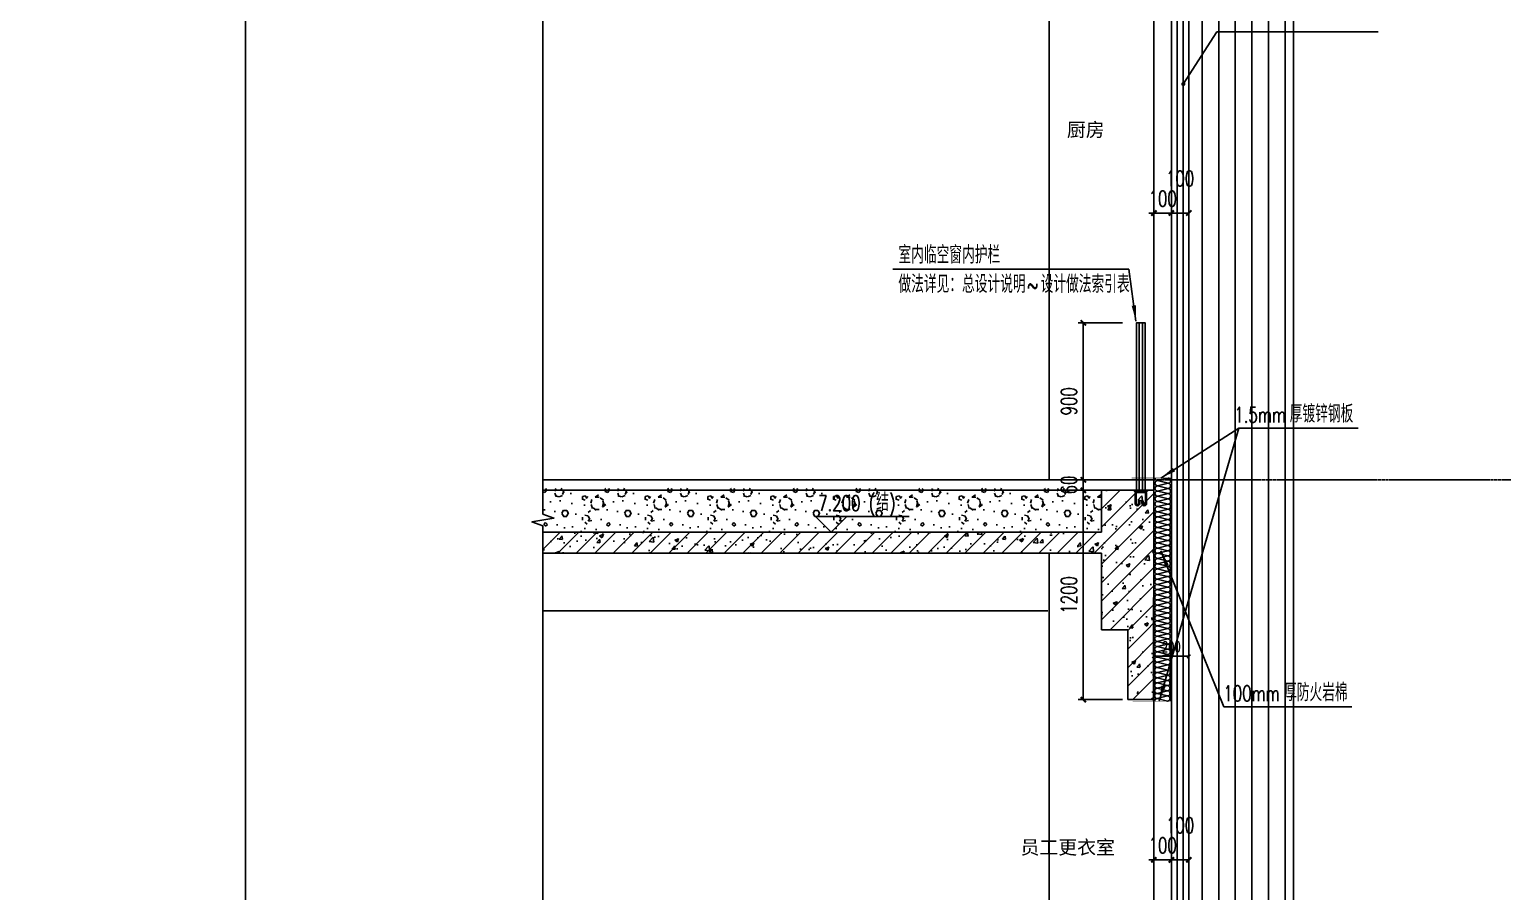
# Model space of a CAD drawing. Extents: x -1899985 to 1774885, y 556286 to 2175695.
# Drawn here: x -1537769 to -1529324, y 573398 to 578339 of the extents above; entities that cross this region are included whole.
import ezdxf

# ---------------------------------------------------------------- set-up
doc = ezdxf.new("R2010")
doc.units = 0
doc.header["$LTSCALE"] = 10
doc.header["$MEASUREMENT"] = 0
doc.linetypes.add('20剖面图$0$__DASH', pattern=[0.35, 0.25, -0.1])
doc.linetypes.add('20剖面图$0$DOTE', pattern=[2.42, 2, -0.2, 0.02, -0.2])
doc.layers.get('Defpoints').update_dxf_attribs({"color": 210})
for name, color, linetype in [('20剖面图$0$20立剖面图及门窗表$0$A-HRAIL', 173, 'Continuous'), ('20剖面图$0$20立剖面图及门窗表$0$A-LIN-V', 9, 'Continuous'), ('20剖面图$0$20立剖面图及门窗表$0$A-WINDOW', 140, 'Continuous'), ('20剖面图$0$20立剖面图及门窗表$0$立面栏杆', 167, 'Continuous'), ('20剖面图$0$A-AXIS-DOTE', 14, '20剖面图$0$DOTE'), ('20剖面图$0$A-AXIS-DP', 126, 'Continuous'), ('20剖面图$0$A-HATCH-2', 251, 'Continuous'), ('20剖面图$0$A-LIN-V', 9, 'Continuous'), ('20剖面图$0$A-SFCE', 30, 'Continuous'), ('20剖面图$0$AS-COLN', 6, 'Continuous'), ('20剖面图$0$AS-WALL', 40, 'Continuous'), ('20剖面图$0$AXIS_TEXT', 7, 'Continuous'), ('20剖面图$0$COLUMN', 9, 'Continuous'), ('20剖面图$0$DIM_ELEV', 3, 'Continuous'), ('20剖面图$0$DIM_LEAD', 3, 'Continuous'), ('20剖面图$0$DIM_SYMB', 3, 'Continuous'), ('20剖面图$0$PUB_HATCH', 8, 'Continuous'), ('20剖面图$0$PUB_TEXT', 7, 'Continuous'), ('20剖面图$0$SURFACE', 6, 'Continuous'), ('A-AXIS-DP', 126, 'Continuous'), ('A-AXIS-SYMB', 3, 'Continuous'), ('A-LIN-V', 9, 'Continuous')]:
    doc.layers.add(name, color=color, linetype=linetype)
doc.styles.add('20剖面图$0$_TCH_DIM', font='SIMPLEX', dxfattribs={"bigfont": 'GBCBIG'})
doc.styles.add('20剖面图$0$_TCH_DIM_T3', font='SIMPLEX', dxfattribs={"width": 0.705882, "bigfont": 'GBCBIG'})
doc.styles.add('20剖面图$0$图框', font='')
doc.styles.add('_TCH_DIM_T3', font='SIMPLEX', dxfattribs={"width": 0.705882, "bigfont": 'GBCBIG'})
doc.styles.get('20剖面图$0$图框').set_extended_font_data('SimSun')
doc.dimstyles.new('20剖面图$0$_TCH_ARCH&&30', dxfattribs={"dimtxt": 89.25, "dimasz": 30, "dimexe": 30, "dimexo": 30, "dimgap": 37.875, "dimtad": 1, "dimdec": 0, "dimzin": 0, "dimdsep": 46, "dimtxsty": '20剖面图$0$_TCH_DIM_T3', "dimblk": '20剖面图$0$_ArchTick', "dimcen": 0.09, "dimclrt": 7, "dimazin": 2, "dimtfac": 1, "dimtdec": 0, "dimtix": 1, "dimtmove": 2, "dimatfit": 3, "dimfxl": 1, "dimtolj": 1, "dimtzin": 0, "dimarcsym": 0})
doc.dimstyles.new('_TCH_ARCH&&20', dxfattribs={"dimtxt": 59.5, "dimasz": 20, "dimexe": 20, "dimexo": 20, "dimgap": 25.25, "dimtad": 1, "dimdec": 0, "dimzin": 0, "dimdsep": 46, "dimtxsty": '_TCH_DIM_T3', "dimblk": 'ARCHTICK', "dimcen": 0.09, "dimclrt": 7, "dimazin": 2, "dimtfac": 1, "dimtdec": 0, "dimtix": 1, "dimtmove": 2, "dimatfit": 3, "dimfxl": 1, "dimtolj": 1, "dimtzin": 0, "dimarcsym": 0})
pattern_1 = [(45, (0, 0), (-53.0330086, 53.0330086), []), (50, (0, 0), (215.178055, -18.82564), [22.5, -247.5]), (355, (0, 0), (-41.6254, 225.65764), [18, -198]), (100.4514, (17.93, -1.57), (173.552815, 206.831863), [19.122057, -210.342634]), (46.1842, (0, 60), (320.172315, -49.655704), [33.75, -371.25]), (96.6356, (26.68, 55.86), (280.39881, 292.23536), [28.683086, -315.5139]), (351.1842, (0, 60), (280.398584, 292.23558), [27, -297]), (21, (30, 45), (179.072116, -120.785667), [22.5, -247.5]), (326, (30, 45), (72.9946, 217.545014), [18, -198]), (71.4514, (44.92, 34.93), (252.066789, 96.75915), [19.122057, -210.342634]), (37.5, (0, 0), (3.6479566, 99.868156), [0, -195.6, 0, -201, 0, -198.75]), (7.5, (0, 0), (78.920861, 118.3235136), [0, -114.6, 0, -191.1, 0, -75.75]), (327.5, (-66.9, 0), (160.146731, -6.7664615), [0, -75, 0, -234, 0, -310.5]), (317.5, (-96.9, 0), (174.955851, 30.031495), [0, -97.5, 0, -155.4, 0, -220.5])]

# ---------------------------------------------------------------- blocks, each defined once
blk = doc.blocks.new('20剖面图$0$20立剖面图及门窗表$0$A$C685418A6')
at = {"layer": '20剖面图$0$20立剖面图及门窗表$0$立面栏杆'}
for p, q in [((0, 88.5), (76.6, 88.5)), ((0, 88.5), (0, 83.5)), ((76.6, 88.5), (76.6, 83.5)), ((76.6, 83.5), (0, 83.5)), ((4.9, 70.2), (4.9, 13.3)), ((11.6, 70.2), (11.6, 13.3)), ((18.3, 83.5), (42.1, 83.5)), ((18.3, 76.8), (58.3, 76.8)), ((24.9, 29.1), (24.9, 13.3)), ((31.6, 29.1), (24.9, 29.1)), ((31.6, 29.1), (31.6, 13.3)), ((44.9, 29.1), (44.9, 13.3)), ((44.9, 29.1), (51.6, 29.1)), ((51.6, 29.1), (51.6, 13.3)), ((64.9, 70.2), (64.9, 13.3)), ((71.6, 70.2), (71.6, 13.3))]:
    blk.add_line(p, q, dxfattribs=at)
at = {"layer": '20剖面图$0$20立剖面图及门窗表$0$立面栏杆', "extrusion": (0, 0, -1)}
for centre, major_axis, start_param, end_param in [((18.3, 70.2), (13.3, 0.2), 3.155544, 4.72634), ((18.3, 13.3), (9.43, 9.43), 0.785398, 3.926991), ((18.3, 70.2), (4.71, 4.71), 3.926991, 5.497787), ((18.3, 13.3), (-4.71, 4.71), 2.356194, 5.497787), ((58.3, 13.3), (-9.43, 9.43), 2.356194, 5.497787), ((58.3, 13.3), (-4.71, 4.71), 2.356194, 5.497787), ((58.3, 70.2), (13.3, 0), -1.567074, 0.003723), ((58.3, 70.2), (-4.71, 4.71), 0.785398, 2.356194)]:
    blk.add_ellipse(centre, major_axis=major_axis, ratio=1, start_param=start_param, end_param=end_param, dxfattribs=at)
blk = doc.blocks.new('20剖面图$0$20立剖面图及门窗表$0$w4e24333333')
at = {"layer": '20剖面图$0$20立剖面图及门窗表$0$A-HRAIL'}
for points in [[(-198091.6, 12654), (-198091.6, 13614), (-198141.6, 13614), (-198141.6, 12654)], [(-198106.6, 12654), (-198106.6, 13614), (-198126.6, 13614), (-198126.6, 12654)]]:
    blk.add_lwpolyline(points, close=True, dxfattribs=at)
at = {"layer": '20剖面图$0$20立剖面图及门窗表$0$A-HRAIL', "xscale": -1}
blk.add_blockref('20剖面图$0$20立剖面图及门窗表$0$A$C685418A6', (-198078.3, 12565.5), dxfattribs=at)
blk = doc.blocks.new('20剖面图$0$$LinePat$岩棉板')
at = {"color": 0}
for p, q in [((0, -17), (12, -67)), ((12, -67), (24, -17))]:
    blk.add_line(p, q, dxfattribs=at)
for points in [[(24, -1.5), (0, -1.5)], [(24, -84), (0, -84)]]:
    blk.add_lwpolyline(points)
for centre, start, end in [((12, -17), 0, 180), ((0, -67), 270, 0), ((24, -67), 180, 270)]:
    blk.add_arc(centre, 12, start, end, dxfattribs=at)
blk = doc.blocks.new('20剖面图$0$_ArchTick')
at = {"color": 0, "linetype": 'ByBlock', "const_width": 0.4}
blk.add_lwpolyline([(-0.5, -0.5), (0.5, 0.5)], dxfattribs=at)
blk = doc.blocks.new('*D283')
at = {"layer": '20剖面图$0$A-AXIS-DP', "color": 0, "lineweight": -2, "transparency": 16777216}
for p, q in [((-1531502.4, 576657.5), (-1531756.8, 576657.5)), ((-1531726.8, 575757.5), (-1531726.8, 576657.5)), ((-1531502.4, 575757.5), (-1531756.8, 575757.5))]:
    blk.add_line(p, q, dxfattribs=at)
at = {"layer": 'Defpoints', "color": 0, "transparency": 16777216}
for p in [(-1531726.8, 576657.5), (-1531472.4, 576657.5), (-1531472.4, 575757.5)]:
    blk.add_point(p, dxfattribs=at)
at = {"layer": '20剖面图$0$A-AXIS-DP', "color": 0, "lineweight": -2, "transparency": 16777216, "xscale": 30, "yscale": 30, "zscale": 30}
for p, rotation in [((-1531726.8, 576657.5), 90), ((-1531726.8, 575757.5), 270)]:
    blk.add_blockref('20剖面图$0$_ArchTick', p, dxfattribs=dict(at, rotation=rotation))
at = {"layer": '20剖面图$0$A-AXIS-DP', "color": 7, "transparency": 16777216, "insert": (-1531809.3, 576207.5), "char_height": 89.25, "attachment_point": 5, "rotation": 90, "style": '20剖面图$0$_TCH_DIM_T3'}
blk.add_mtext('\\A1;900', dxfattribs=at)
blk = doc.blocks.new('*D284')
at = {"layer": '20剖面图$0$A-AXIS-DP', "color": 0, "lineweight": -2, "transparency": 16777216}
for p, q in [((-1531726.8, 575757.5), (-1531726.8, 575787.5)), ((-1531502.4, 575757.5), (-1531756.8, 575757.5)), ((-1531502.4, 575697.5), (-1531756.8, 575697.5)), ((-1531726.8, 575697.5), (-1531726.8, 575757.5)), ((-1531726.8, 575697.5), (-1531726.8, 575667.5))]:
    blk.add_line(p, q, dxfattribs=at)
at = {"layer": 'Defpoints', "color": 0, "transparency": 16777216}
for p in [(-1531726.8, 575757.5), (-1531472.4, 575757.5), (-1531472.4, 575697.5)]:
    blk.add_point(p, dxfattribs=at)
at = {"layer": '20剖面图$0$A-AXIS-DP', "color": 0, "lineweight": -2, "transparency": 16777216, "xscale": 30, "yscale": 30, "zscale": 30}
for p, rotation in [((-1531726.8, 575757.5), 270), ((-1531726.8, 575697.5), 90)]:
    blk.add_blockref('20剖面图$0$_ArchTick', p, dxfattribs=dict(at, rotation=rotation))
at = {"layer": '20剖面图$0$A-AXIS-DP', "color": 7, "transparency": 16777216, "insert": (-1531809.3, 575727.5), "char_height": 89.25, "attachment_point": 5, "rotation": 90, "style": '20剖面图$0$_TCH_DIM_T3'}
blk.add_mtext('\\A1;60', dxfattribs=at)
blk = doc.blocks.new('*D285')
at = {"layer": '20剖面图$0$A-AXIS-DP', "color": 0, "lineweight": -2, "transparency": 16777216}
for p, q in [((-1531502.4, 575697.5), (-1531756.8, 575697.5)), ((-1531726.8, 574497.5), (-1531726.8, 575697.5)), ((-1531502.4, 574497.5), (-1531756.8, 574497.5))]:
    blk.add_line(p, q, dxfattribs=at)
at = {"layer": 'Defpoints', "color": 0, "transparency": 16777216}
for p in [(-1531726.8, 575697.5), (-1531472.4, 575697.5), (-1531472.4, 574497.5)]:
    blk.add_point(p, dxfattribs=at)
at = {"layer": '20剖面图$0$A-AXIS-DP', "color": 0, "lineweight": -2, "transparency": 16777216, "xscale": 30, "yscale": 30, "zscale": 30}
for p, rotation in [((-1531726.8, 575697.5), 90), ((-1531726.8, 574497.5), 270)]:
    blk.add_blockref('20剖面图$0$_ArchTick', p, dxfattribs=dict(at, rotation=rotation))
at = {"layer": '20剖面图$0$A-AXIS-DP', "color": 7, "transparency": 16777216, "insert": (-1531809.3, 575097.5), "char_height": 89.25, "attachment_point": 5, "rotation": 90, "style": '20剖面图$0$_TCH_DIM_T3'}
blk.add_mtext('\\A1;1200', dxfattribs=at)
blk = doc.blocks.new('*D294')
at = {"layer": '20剖面图$0$A-AXIS-DP', "color": 0, "lineweight": -2, "transparency": 16777216}
for p, q in [((-1531322.1, 577172.6), (-1531322.1, 577316.8)), ((-1531222.1, 577172.6), (-1531222.1, 577316.8)), ((-1531322.1, 577286.8), (-1531352.1, 577286.8)), ((-1531322.1, 577286.8), (-1531222.1, 577286.8)), ((-1531222.1, 577286.8), (-1531192.1, 577286.8))]:
    blk.add_line(p, q, dxfattribs=at)
at = {"layer": 'Defpoints', "color": 0, "transparency": 16777216}
for p in [(-1531222.1, 577286.8), (-1531322.1, 577142.6), (-1531222.1, 577142.6)]:
    blk.add_point(p, dxfattribs=at)
at = {"layer": '20剖面图$0$A-AXIS-DP', "color": 0, "lineweight": -2, "transparency": 16777216, "xscale": 30, "yscale": 30, "zscale": 30}
blk.add_blockref('20剖面图$0$_ArchTick', (-1531322.1, 577286.8), dxfattribs=at)
at = {"layer": '20剖面图$0$A-AXIS-DP', "color": 0, "lineweight": -2, "transparency": 16777216, "xscale": 30, "yscale": 30, "zscale": 30, "rotation": 180}
blk.add_blockref('20剖面图$0$_ArchTick', (-1531222.1, 577286.8), dxfattribs=at)
at = {"layer": '20剖面图$0$A-AXIS-DP', "color": 7, "transparency": 16777216, "insert": (-1531272.1, 577369.3), "char_height": 89.25, "attachment_point": 5, "style": '20剖面图$0$_TCH_DIM_T3'}
blk.add_mtext('\\A1;100', dxfattribs=at)
blk = doc.blocks.new('*D295')
at = {"layer": '20剖面图$0$A-AXIS-DP', "color": 0, "lineweight": -2, "transparency": 16777216}
for p, q in [((-1531222.1, 577172.6), (-1531222.1, 577316.8)), ((-1531122.1, 577172.6), (-1531122.1, 577316.8)), ((-1531222.1, 577286.8), (-1531122.1, 577286.8))]:
    blk.add_line(p, q, dxfattribs=at)
at = {"layer": 'Defpoints', "color": 0, "transparency": 16777216}
for p in [(-1531122.1, 577286.8), (-1531222.1, 577142.6), (-1531122.1, 577142.6)]:
    blk.add_point(p, dxfattribs=at)
at = {"layer": '20剖面图$0$A-AXIS-DP', "color": 0, "lineweight": -2, "transparency": 16777216, "xscale": 30, "yscale": 30, "zscale": 30, "rotation": 180}
blk.add_blockref('20剖面图$0$_ArchTick', (-1531222.1, 577286.8), dxfattribs=at)
at = {"layer": '20剖面图$0$A-AXIS-DP', "color": 0, "lineweight": -2, "transparency": 16777216, "xscale": 30, "yscale": 30, "zscale": 30}
blk.add_blockref('20剖面图$0$_ArchTick', (-1531122.1, 577286.8), dxfattribs=at)
at = {"layer": '20剖面图$0$A-AXIS-DP', "color": 7, "transparency": 16777216, "insert": (-1531172.1, 577484.6), "char_height": 89.25, "attachment_point": 5, "style": '20剖面图$0$_TCH_DIM_T3'}
blk.add_mtext('\\A1;100', dxfattribs=at)
blk = doc.blocks.new('*D296')
at = {"layer": '20剖面图$0$A-AXIS-DP', "color": 0, "lineweight": -2, "transparency": 16777216}
for p, q in [((-1531322.1, 573465.1), (-1531322.1, 573609.3)), ((-1531222.1, 573465.1), (-1531222.1, 573609.3)), ((-1531322.1, 573579.3), (-1531352.1, 573579.3)), ((-1531322.1, 573579.3), (-1531222.1, 573579.3)), ((-1531222.1, 573579.3), (-1531192.1, 573579.3))]:
    blk.add_line(p, q, dxfattribs=at)
at = {"layer": 'Defpoints', "color": 0, "transparency": 16777216}
for p in [(-1531222.1, 573579.3), (-1531322.1, 573435.1), (-1531222.1, 573435.1)]:
    blk.add_point(p, dxfattribs=at)
at = {"layer": '20剖面图$0$A-AXIS-DP', "color": 0, "lineweight": -2, "transparency": 16777216, "xscale": 30, "yscale": 30, "zscale": 30}
blk.add_blockref('20剖面图$0$_ArchTick', (-1531322.1, 573579.3), dxfattribs=at)
at = {"layer": '20剖面图$0$A-AXIS-DP', "color": 0, "lineweight": -2, "transparency": 16777216, "xscale": 30, "yscale": 30, "zscale": 30, "rotation": 180}
blk.add_blockref('20剖面图$0$_ArchTick', (-1531222.1, 573579.3), dxfattribs=at)
at = {"layer": '20剖面图$0$A-AXIS-DP', "color": 7, "transparency": 16777216, "insert": (-1531272.1, 573661.8), "char_height": 89.25, "attachment_point": 5, "style": '20剖面图$0$_TCH_DIM_T3'}
blk.add_mtext('\\A1;100', dxfattribs=at)
blk = doc.blocks.new('*D297')
at = {"layer": '20剖面图$0$A-AXIS-DP', "color": 0, "lineweight": -2, "transparency": 16777216}
for p, q in [((-1531222.1, 573465.1), (-1531222.1, 573609.3)), ((-1531122.1, 573465.1), (-1531122.1, 573609.3)), ((-1531222.1, 573579.3), (-1531122.1, 573579.3))]:
    blk.add_line(p, q, dxfattribs=at)
at = {"layer": 'Defpoints', "color": 0, "transparency": 16777216}
for p in [(-1531122.1, 573579.3), (-1531222.1, 573435.1), (-1531122.1, 573435.1)]:
    blk.add_point(p, dxfattribs=at)
at = {"layer": '20剖面图$0$A-AXIS-DP', "color": 0, "lineweight": -2, "transparency": 16777216, "xscale": 30, "yscale": 30, "zscale": 30, "rotation": 180}
blk.add_blockref('20剖面图$0$_ArchTick', (-1531222.1, 573579.3), dxfattribs=at)
at = {"layer": '20剖面图$0$A-AXIS-DP', "color": 0, "lineweight": -2, "transparency": 16777216, "xscale": 30, "yscale": 30, "zscale": 30}
blk.add_blockref('20剖面图$0$_ArchTick', (-1531122.1, 573579.3), dxfattribs=at)
at = {"layer": '20剖面图$0$A-AXIS-DP', "color": 7, "transparency": 16777216, "insert": (-1531172.1, 573777.1), "char_height": 89.25, "attachment_point": 5, "style": '20剖面图$0$_TCH_DIM_T3'}
blk.add_mtext('\\A1;100', dxfattribs=at)
blk = doc.blocks.new('_ArchTick')
at = {"color": 0, "linetype": 'ByBlock', "const_width": 0.4}
blk.add_lwpolyline([(-0.5, -0.5), (0.5, 0.5)], dxfattribs=at)
blk = doc.blocks.new('*D117')
at = {"layer": 'A-AXIS-DP', "color": 0, "lineweight": -2, "transparency": 16777216}
for p, q in [((-1531322.1, 574985.9), (-1531322.1, 574725.8)), ((-1531122.1, 574985.9), (-1531122.1, 574725.8)), ((-1531322.1, 574745.8), (-1531122.1, 574745.8))]:
    blk.add_line(p, q, dxfattribs=at)
at = {"layer": 'Defpoints', "color": 0, "transparency": 16777216}
for p in [(-1531322.1, 575005.9), (-1531122.1, 575005.9), (-1531122.1, 574745.8)]:
    blk.add_point(p, dxfattribs=at)
at = {"layer": 'A-AXIS-DP', "color": 0, "lineweight": -2, "transparency": 16777216, "xscale": 20, "yscale": 20, "zscale": 20, "rotation": 180}
blk.add_blockref('_ArchTick', (-1531322.1, 574745.8), dxfattribs=at)
at = {"layer": 'A-AXIS-DP', "color": 0, "lineweight": -2, "transparency": 16777216, "xscale": 20, "yscale": 20, "zscale": 20}
blk.add_blockref('_ArchTick', (-1531122.1, 574745.8), dxfattribs=at)
at = {"layer": 'A-AXIS-DP', "color": 7, "transparency": 16777216, "insert": (-1531222.1, 574800.8), "char_height": 59.5, "attachment_point": 5, "style": '_TCH_DIM_T3'}
blk.add_mtext('\\A1;200', dxfattribs=at)
blk = doc.blocks.new('20剖面图')
at = {"layer": '20剖面图$0$A-HATCH-2'}
h = blk.add_hatch(dxfattribs=at)
h.set_pattern_fill('ANSI31', color=256, scale=60, angle=45)
h.set_pattern_definition([(90, (-11617.93, 0), (-95.25, 0), [])])
h.paths.add_polyline_path([(-1533222.1, 580757.5), (-1533222.1, 582757.5), (-1530522.1, 582757.5), (-1530522.1, 567957.5), (-1530772.1, 567957.5), (-1530772.1, 568257.5), (-1531122.1, 568257.5), (-1531122.1, 581457.5), (-1531472.1, 581452.5), (-1531472.1, 581357.5), (-1531472.1, 580757.5)])
h = blk.add_hatch(dxfattribs=at)
h.set_pattern_fill('加气混凝土', color=9, scale=30)
h.set_pattern_definition([(0, (-11511.73, -109.8), (180, 360), [0, -360]), (0, (-11722.33, -158.4), (180, 360), [0, -360]), (0, (-11605.33, -162), (180, 360), [0, -360]), (0, (-11477.53, -55.8), (180, 360), [0, -360]), (0, (-11626.93, -180), (180, 360), [0, -360]), (0, (-11441.53, 171), (180, 360), [0, -360]), (0, (-11551.33, 142.2), (180, 360), [0, -360]), (0, (-11493.73, 97.2), (180, 360), [0, -360]), (0, (-11787.13, 90), (180, 360), [0, -360]), (0, (-11610.73, 73.8), (180, 360), [0, -360]), (0, (-11679.13, -18), (180, 360), [0, -360]), (0, (-11675.53, -153), (180, 360), [0, -360]), (0, (-11540.53, -167.4), (180, 360), [0, -360]), (0, (-11441.53, -9), (180, 360), [0, -360]), (0, (-11778.13, -64.8), (180, 360), [0, -360]), (0, (-11747.53, -3.6), (180, 360), [0, -360]), (0, (-11607.13, -28.8), (180, 360), [0, -360]), (0, (-11657.53, -81), (180, 360), [0, -360]), (0, (-11686.33, 37.8), (180, 360), [0, -360]), (0, (-11641.33, 172.8), (180, 360), [0, -360]), (0, (-11763.73, -140.4), (180, 360), [0, -360]), (0, (-11565.73, 99), (180, 360), [0, -360]), (0, (-11733.13, 104.4), (180, 360), [0, -360]), (0, (-11761.93, 151.2), (180, 360), [0, -360]), (130.601294, (-11463.642, 58.286), (-899.99999006, 1080.00000472), [15.80493, -6622.2666]), (18.434949, (-11489.357, 65.143), (899.9999967, 359.9999973), [16.263144, -2260.57674]), (90, (-11489.36, 49.71), (180, 360), [15.42857, -704.57139]), (161.565051, (-11473.93, 44.57), (-900.0000045, 359.9999732), [16.263144, -2260.57674]), (53.1301023, (-11473.93, 44.57), (180.0000003, 359.9999998), [17.14286, -1782.8571]), (135, (-11460.21, -138.86), (-180.000022, 359.999976), [14.546196, -1003.68756]), (45, (-11480.79, -138.86), (179.999999, 359.999999), [14.546196, -1003.68756]), (135, (-11470.5, -149.14), (-180.000022, 359.999976), [14.546196, -1003.68756]), (45, (-11470.5, -149.14), (179.999999, 359.999999), [14.546196, -1003.68756]), (116.56505, (-11633.36, 102.86), (-3e-05, 719.99998), [19.166296, -383.3259]), (180, (-11641.93, 120), (-180, 360), [20.57143, -339.42855]), (63.434949, (-11671.07, 102.86), (2e-06, 719.999997), [19.166296, -383.3259]), (116.56505, (-11662.5, 85.7), (-3e-05, 719.99998), [19.166296, -383.3259]), (0, (-11662.5, 85.7), (180, 360), [20.57143, -339.42855]), (63.434949, (-11641.93, 85.7), (2e-06, 719.999997), [19.166296, -383.3259]), (107.102728, (-11497.928, -18.857), (-539.99997936, 1800.0000029), [23.31681, -9769.7415]), (143.972626, (-11504.785, 3.429), (-3419.99995664, 2519.99999715), [23.31681, -4873.212]), (180, (-11523.64, 17.14), (-180, 360), [22.28571, -337.71426]), (36.0273733, (-11564.785, 3.429), (3419.99997473, 2519.99997283), [23.31681, -4873.212]), (71.565051, (-11571.64, -17.14), (540.0000028, 1799.999997), [21.68419, -2255.15568]), (107.102728, (-11564.785, -39.429), (-539.99997936, 1800.0000029), [23.31681, -9769.7415]), (143.972626, (-11545.928, -53.143), (-3419.99995664, 2519.99999715), [23.31681, -4873.212]), (0, (-11545.93, -53.14), (180, 360), [22.28571, -337.71426]), (36.0273733, (-11523.642, -53.143), (3419.99997473, 2519.99997283), [23.31681, -4873.212]), (71.565051, (-11504.785, -39.43), (540.0000028, 1799.999997), [21.68419, -2255.15568]), (150.255118, (-11494.5, 149.143), (-540.0000013, 359.9999955), [13.82101, -2888.59176]), (90, (-11506.5, 142.29), (180, 360), [13.71429, -706.28565]), (29.7448813, (-11506.5, 142.286), (540.0000003, 359.9999983), [13.82101, -2888.59176]), (116.56505, (-11578.5, -106.3), (-3e-05, 719.99998), [19.166296, -383.3259]), (168.690067, (-11587.07, -89.143), (-1620.0000012, 359.999991), [17.48235, -3653.8113]), (41.1859251, (-11617.928, -97.714), (4499.99997274, 3959.99996537), [18.22311, -7635.4812]), (90, (-11617.93, -114.86), (180, 360), [17.14286, -702.8571]), (138.814074, (-11604.214, -126.857), (-4499.99992001, 3960.00002522), [18.22311, -7635.4812]), (16.6992442, (-11604.214, -126.857), (5939.99995531, 1799.99998115), [17.89767, -7499.1225]), (60.9453959, (-11587.071, -121.714), (179.99999952, 359.99999682), [17.64965, -7395.2037]), (109.983106, (-11729.357, 44.571), (-900.00000339, 2519.99999333), [20.0652, -8407.3185]), (155.556045, (-11736.214, 63.429), (-2340.00000892, 1079.99997756), [20.71379, -8679.0789]), (24.4439547, (-11773.928, 63.429), (2340.00000117, 1079.9999948), [20.71379, -8679.0789]), (70.0168934, (-11780.785, 44.571), (900.00000271, 2519.99999375), [20.0652, -8407.3185]), (109.983106, (-11773.928, 25.714), (-900.00000339, 2519.99999333), [20.0652, -8407.3185]), (160.016893, (-11755.07, 18.857), (-900.0000005, 359.9999836), [20.0652, -4193.6265]), (19.9831065, (-11755.07, 18.857), (899.99999506, 359.9999994), [20.0652, -4193.6265]), (70.0168934, (-11736.214, 25.714), (900.00000271, 2519.99999375), [20.0652, -8407.3185]), (122.005383, (-11595.642, 12), (-180.0000242, 359.9999816), [16.17254, -3380.0604]), (18.434949, (-11619.64, 20.57), (899.9999967, 359.9999973), [16.263144, -2260.57674]), (90, (-11619.64, 5.14), (180, 360), [15.42857, -704.57139]), (161.565051, (-11604.214, 0), (-900.0000045, 359.9999732), [16.263144, -2260.57674]), (54.4623222, (-11604.214, 0), (1259.99999817, 1799.9999973), [14.74684, -6178.9269]), (116.56505, (-11700.2, -75.43), (-3e-05, 719.99998), [19.166296, -383.3259]), (180, (-11708.8, -58.3), (-180, 360), [18.85714, -341.14284]), (59.0362434, (-11737.928, -75.43), (180.0000006, 359.99999825), [19.99184, -4178.2932]), (120.963756, (-11727.642, -92.57), (-180.0000246, 359.99998347), [19.99184, -4178.2932]), (0, (-11727.64, -92.57), (180, 360), [18.85714, -341.14284]), (63.434949, (-11708.8, -92.57), (2e-06, 719.999997), [19.166296, -383.3259])])
h.paths.add_polyline_path([(-1534824.8, 575457.5), (-1531622.1, 575457.5), (-1531622.1, 575707.5), (-1534824.8, 575707.5)])
at = {"layer": '20剖面图$0$PUB_HATCH'}
h = blk.add_hatch(dxfattribs=at)
h.set_pattern_fill('钢筋混凝土', color=256, scale=30, style=0)
h.set_pattern_definition(pattern_1)
h.paths.add_polyline_path([(-1531622.1, 574897.5), (-1531322.1, 574897.5), (-1531322.1, 575697.5), (-1531622.1, 575697.5)])
h = blk.add_hatch(dxfattribs=at)
h.set_pattern_fill('钢筋混凝土', color=256, scale=30, style=0)
h.set_pattern_definition(pattern_1)
h.paths.add_polyline_path([(-1531622.1, 575337.5), (-1531622.1, 575457.5), (-1534824.8, 575457.5), (-1534824.8, 575337.5)])
h = blk.add_hatch(dxfattribs=at)
h.set_pattern_fill('钢筋混凝土', color=256, scale=30, style=0)
h.set_pattern_definition(pattern_1)
h.paths.add_polyline_path([(-1531322.1, 574497.5), (-1531322.1, 574897.5), (-1531472.1, 574897.5), (-1531472.1, 574497.5)])
at = {"layer": '20剖面图$0$20立剖面图及门窗表$0$A-LIN-V', "const_width": 3}
for points in [[(-1531450.2, 575767.5), (-1531222.1, 575767.5)], [(-1531444, 574488.8), (-1531222.1, 574488.8)]]:
    blk.add_lwpolyline(points, dxfattribs=at)
at = {"layer": '20剖面图$0$20立剖面图及门窗表$0$A-WINDOW'}
for p, q in [((-1531222.1, 568307.5), (-1531222.1, 581382.5)), ((-1531189.1, 568307.5), (-1531189.1, 581390.7)), ((-1531155.1, 568307.5), (-1531155.1, 581399.2)), ((-1531122.1, 568307.5), (-1531122.1, 581407.5))]:
    blk.add_line(p, q, dxfattribs=at)
at = {"layer": '20剖面图$0$A-AXIS-DOTE'}
blk.add_line((-1531222.1, 565656), (-1531222.1, 586495.8), dxfattribs=at)
at = {"layer": '20剖面图$0$A-AXIS-DOTE', "linetype": '20剖面图$0$__DASH', "ltscale": 2}
blk.add_line((-1525874.4, 575757.5), (-1534824.8, 575757.5), dxfattribs=at)
at = {"layer": '20剖面图$0$A-LIN-V'}
for p, q in [((-1531322.1, 579992.5), (-1531322.1, 575757.5)), ((-1531322.1, 574957.5), (-1531322.1, 568257.5))]:
    blk.add_line(p, q, dxfattribs=at)
blk.add_lwpolyline([(-1531929.6, 575007.5), (-1534824.8, 575007.5)], dxfattribs=at)
at = {"layer": '20剖面图$0$A-SFCE'}
for p, q in [((-1534824.8, 575757.5), (-1531322.1, 575757.5)), ((-1534824.8, 575697.5), (-1531322.1, 575697.5)), ((-1531322.1, 575707.5), (-1531322.1, 575757.5))]:
    blk.add_line(p, q, dxfattribs=at)
at = {"layer": '20剖面图$0$AS-COLN'}
for p, q in [((-1531322.1, 575697.5), (-1531622.1, 575697.5)), ((-1531622.1, 575697.5), (-1531622.1, 575457.5)), ((-1531322.1, 575410.3), (-1531322.1, 575697.5)), ((-1534824.8, 575457.5), (-1531622.1, 575457.5)), ((-1534824.8, 575457.5), (-1534824.8, 575337.5)), ((-1531322.1, 574897.5), (-1531322.1, 575410.3)), ((-1534824.8, 575337.5), (-1531622.1, 575337.5)), ((-1531622.1, 575337.5), (-1531622.1, 574897.5)), ((-1531622.1, 574897.5), (-1531472.1, 574897.5)), ((-1531472.1, 574497.5), (-1531472.1, 574897.5)), ((-1531322.1, 574497.5), (-1531322.1, 574897.5)), ((-1531472.1, 574497.5), (-1531322.1, 574497.5))]:
    blk.add_line(p, q, dxfattribs=at)
at = {"layer": '20剖面图$0$AS-WALL'}
for p, q in [((-1531522.1, 575597.5), (-1531522.1, 575597.5)), ((-1531422.1, 575597.5), (-1531422.1, 575597.5)), ((-1531322.1, 575597.5), (-1531322.1, 575597.5))]:
    blk.add_line(p, q, dxfattribs=at)
at = {"layer": '20剖面图$0$COLUMN'}
for p, q in [((-1530522.1, 567957.5), (-1530522.1, 582757.5)), ((-1531922.1, 575757.5), (-1531922.1, 580757.5)), ((-1531922.1, 568257.5), (-1531922.1, 575337.5))]:
    blk.add_line(p, q, dxfattribs=at)
at = {"layer": '20剖面图$0$DIM_ELEV'}
for p, q in [((-1533171.8, 575457.5), (-1533261.8, 575547.5)), ((-1533261.8, 575547.5), (-1532725.4, 575547.5)), ((-1533171.8, 575457.5), (-1533081.8, 575547.5))]:
    blk.add_line(p, q, dxfattribs=at)
at = {"layer": '20剖面图$0$DIM_LEAD'}
for p, q in [((-1531466.7, 576965.6), (-1532818.2, 576965.6)), ((-1531425.2, 576667.5), (-1531466.7, 576965.6)), ((-1531292.2, 574488.8), (-1530836.1, 576054)), ((-1531282.7, 575767.5), (-1530836.1, 576054)), ((-1530836.1, 576054), (-1530151.3, 576054)), ((-1531281.7, 575350), (-1530920.7, 574457.1)), ((-1530920.7, 574457.1), (-1530187.1, 574457.1))]:
    blk.add_line(p, q, dxfattribs=at)
for points in [[(-1531425.2, 576667.5, 0, 24, 0), (-1531437.6, 576756.6, 0, 0, 0)], [(-1531282.7, 575767.5, 0, 24, 0), (-1531206.9, 575816.1, 0, 0, 0)], [(-1531281.7, 575350, 0, 24, 0), (-1531248, 575266.6, 0, 0, 0)], [(-1531292.2, 574488.8, 0, 24, 0), (-1531267, 574575.2, 0, 0, 0)]]:
    blk.add_lwpolyline(points, format="xyseb", dxfattribs=at)
at = {"layer": '20剖面图$0$DIM_SYMB'}
blk.add_lwpolyline([(-1534824.8, 584475.8), (-1534824.8, 575561.2), (-1534761.8, 575538.3), (-1534887.8, 575516.1), (-1534824.8, 575493.7), (-1534824.8, 566579.2)], dxfattribs=at)
at = {"layer": '20剖面图$0$SURFACE'}
blk.add_line((-1531522.1, 575757.5), (-1531322.1, 575757.5), dxfattribs=at)
at = {"layer": '20剖面图$0$20立剖面图及门窗表$0$A-WINDOW', "xscale": -1}
blk.add_blockref('20剖面图$0$20立剖面图及门窗表$0$w4e24333333', (-1729513.7, 563043.4), dxfattribs=at)
at = {"layer": '20剖面图$0$A-LIN-V', "xscale": -1.2390015740574, "yscale": 1.212121212121212, "zscale": 1.212121212121212, "rotation": 269.879763377998}
for p in [(-1531220.5, 575678.2), (-1531220.3, 575737.7), (-1531220.4, 575708), (-1531220.6, 575589), (-1531220.6, 575618.8), (-1531220.5, 575648.5), (-1531220.8, 575499.8), (-1531220.8, 575529.6), (-1531220.7, 575559.3), (-1531221, 575440.4), (-1531220.9, 575470.1), (-1531221.1, 575351.1), (-1531221.1, 575380.9), (-1531221, 575410.6), (-1531221.3, 575291.7), (-1531221.3, 575261.9), (-1531221.2, 575321.4), (-1531221.5, 575202.5), (-1531221.5, 575172.7), (-1531221.4, 575232.2), (-1531221.6, 575113.3), (-1531221.7, 575083.5), (-1531221.6, 575143), (-1531221.9, 574994.3), (-1531221.8, 575053.8), (-1531221.8, 575024.1), (-1531222, 574964.6), (-1531222, 574934.8), (-1531222.1, 574875.4), (-1531222.2, 574845.6), (-1531222.1, 574905.1), (-1531222.4, 574756.4), (-1531222.3, 574815.9), (-1531222.3, 574786.2), (-1531222.6, 574667.2), (-1531222.5, 574726.7), (-1531222.5, 574697), (-1531222.8, 574578), (-1531222.6, 574637.5), (-1531222.7, 574607.7), (-1531223, 574488.8), (-1531222.9, 574518.5), (-1531222.8, 574548.3)]:
    blk.add_blockref('20剖面图$0$$LinePat$岩棉板', p, dxfattribs=at)
at = {"layer": '20剖面图$0$AXIS_TEXT', "style": '20剖面图$0$图框'}
for s, p in [('厨房', (-1531820.8, 577724.8)), ('员工更衣室', (-1532086.7, 573611.6))]:
    blk.add_text(s, height=79.3, dxfattribs=at).set_placement(p)
at = {"layer": '20剖面图$0$PUB_TEXT', "style": '20剖面图$0$_TCH_DIM'}
for s, height, p in [('室内临空窗内护栏', 101.28, (-1532786.7, 576997.1)), ('做法详见：总设计说明', 101.28, (-1532786.7, 576829.1)), ('设计做法索引表', 101.28, (-1531971.5, 576829.1)), ('厚镀锌钢板', 101.28, (-1530543.6, 576085.5)), ('结', 101.3, (-1532914.4, 575579)), ('厚防火岩棉', 101.28, (-1530576.1, 574488.6))]:
    blk.add_text(s, height=height, dxfattribs=at).set_placement(p)
at = {"layer": '20剖面图$0$PUB_TEXT', "style": '20剖面图$0$_TCH_DIM', "width": 0.705882}
for s, height, p in [('~', 89.2, (-1532049.5, 576829.1)), ('1.5mm', 89.25, (-1530861.6, 576085.5)), ('7.200', 89.25, (-1533247.4, 575579)), ('(', 89.2, (-1532956.4, 575579)), (')', 89.2, (-1532840.7, 575579)), ('100mm', 89.25, (-1530924.1, 574488.6))]:
    blk.add_text(s, height=height, dxfattribs=at).set_placement(p)
at = {"layer": '20剖面图$0$A-AXIS-DP'}
for base, p1, p2, picture, middle in [((-1531122.1, 577286.8), (-1531222.1, 577142.6), (-1531122.1, 577142.6), '*D295', (-1531172.1, 577484.6)), ((-1531122.1, 573579.3), (-1531222.1, 573435.1), (-1531122.1, 573435.1), '*D297', (-1531172.1, 573777.1))]:
    dim = blk.add_linear_dim(base=base, p1=p1, p2=p2, angle=0, dimstyle='20剖面图$0$_TCH_ARCH&&30', dxfattribs=at)
    dim.commit()
    dim.dimension.update_dxf_attribs({"geometry": picture, "text_midpoint": middle, "dimtype": 161})
for p1, p2, distance, picture, middle in [((-1531322.1, 577142.6), (-1531222.1, 577142.6), 144.2, '*D294', (-1531272.1, 577369.3)), ((-1531472.4, 575757.5), (-1531472.4, 576657.5), 254.4, '*D283', (-1531809.3, 576207.5)), ((-1531472.4, 575697.5), (-1531472.4, 575757.5), 254.4, '*D284', (-1531809.3, 575727.5)), ((-1531472.4, 574497.5), (-1531472.4, 575697.5), 254.4, '*D285', (-1531809.3, 575097.5)), ((-1531322.1, 573435.1), (-1531222.1, 573435.1), 144.2, '*D296', (-1531272.1, 573661.8))]:
    dim = blk.add_aligned_dim(p1=p1, p2=p2, distance=distance, dimstyle='20剖面图$0$_TCH_ARCH&&30', dxfattribs=at)
    dim.commit()
    dim.dimension.update_dxf_attribs({"geometry": picture, "text_midpoint": middle})

msp = doc.modelspace()

# ---------------------------------------------------------------- block references
at = {"layer": 'A-LIN-V'}
msp.add_blockref('20剖面图', (0, 0), dxfattribs=at)

# ---------------------------------------------------------------- next in the draw order: linework, layer by layer
at = {"layer": 'A-AXIS-SYMB'}
for p, q in [((-1531153.7, 578026.2), (-1530961.9, 578324.9)), ((-1530961.9, 578324.9), (-1530036.2, 578324.9))]:
    msp.add_line(p, q, dxfattribs=at)
at = {"layer": 'A-AXIS-SYMB', "const_width": 12}
msp.add_lwpolyline([(-1531157, 578021.1, 1), (-1531150.5, 578031.2, 1)], format="xyb", close=True, dxfattribs=at)
at = {"layer": 'A-LIN-V'}
for points in [[(-1552989.5, 563027.3), (-1536530.6, 563027.3), (-1536530.6, 587783.7), (-1552989.5, 587783.7)], [(-1536530.6, 587783.7), (-1520878.5, 587783.7), (-1520878.5, 562382.2), (-1536530.6, 562382.2)]]:
    msp.add_lwpolyline(points, close=True, dxfattribs=at)

# ---------------------------------------------------------------- next in the draw order: dimensions: what is measured, and where the dimension line sits
at = {"layer": 'A-AXIS-DP'}
dim = msp.add_aligned_dim(p1=(-1531322.1, 575005.9), p2=(-1531122.1, 575005.9), distance=-260.1, dimstyle='_TCH_ARCH&&20', dxfattribs=at)
dim.commit()
dim.dimension.update_dxf_attribs({"geometry": '*D117', "text_midpoint": (-1531222.1, 574800.8)})

doc.saveas('drawing.dxf')
